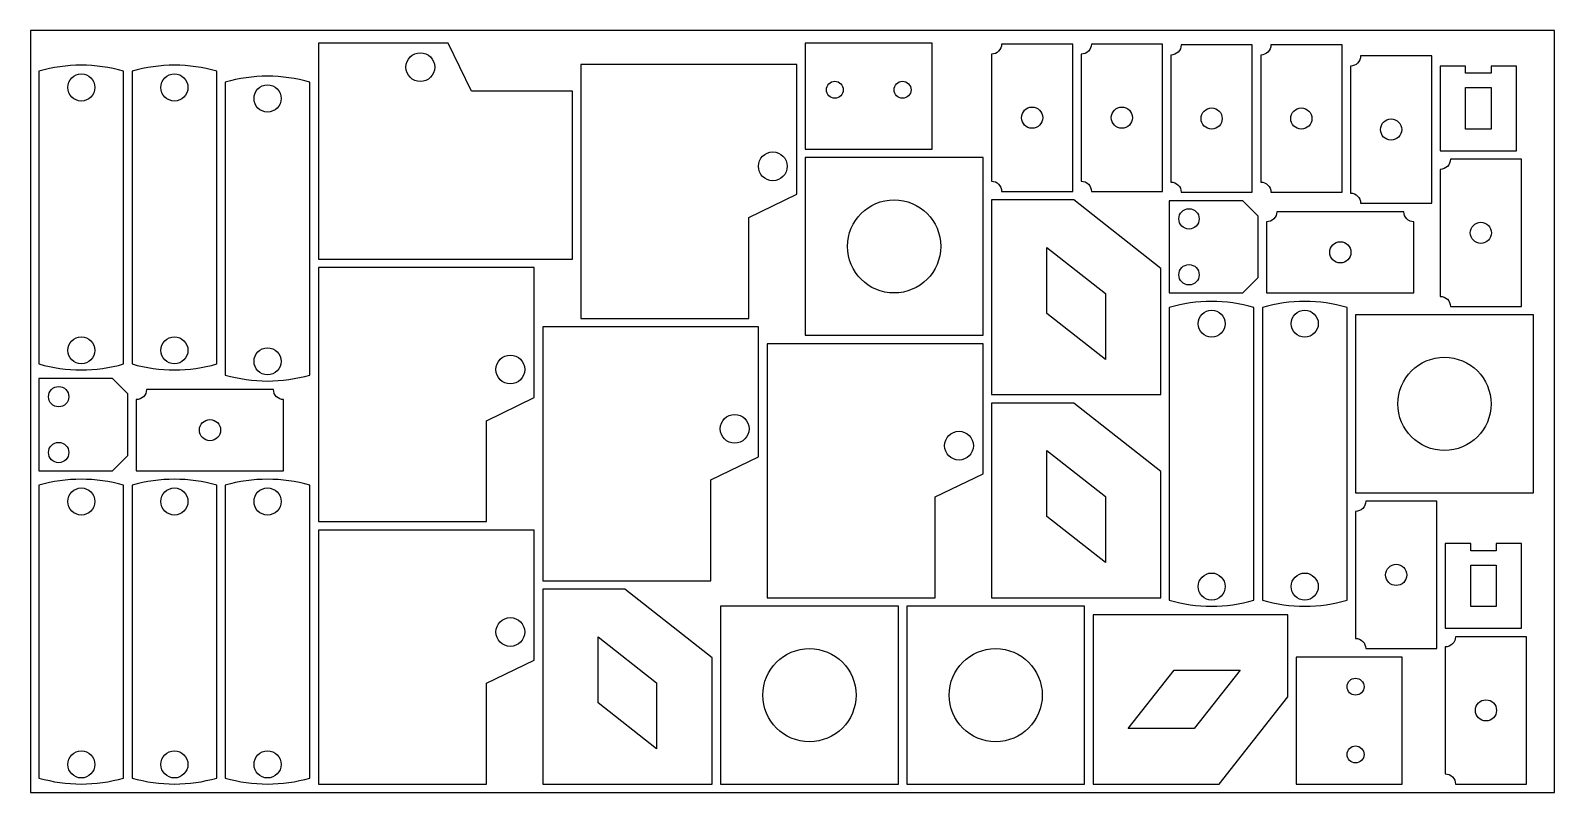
# Model space of a CAD drawing. Header units: metres. Extents: x 0 to 1800, y 0 to 900.
import ezdxf

# ---------------------------------------------------------------- set-up
doc = ezdxf.new("R2010")
doc.units = ezdxf.units.M

msp = doc.modelspace()

# ---------------------------------------------------------------- linework, layer by layer
for points in [[(0, 0), (1800, 0), (1800, 900), (0, 900)], [(340, 630), (640, 630), (640, 828.4), (520.9, 828.4), (493.5, 885), (340, 885)], [(1065, 885), (915, 885), (915, 760), (1065, 760)], [(650, 860), (650, 560), (848.4, 560), (848.4, 679.1), (905, 706.5), (905, 860)], [(1665, 758), (1755, 758), (1755, 858), (1725, 858), (1725, 849.6), (1695, 849.6), (1695, 858), (1665, 858)], [(1695, 832.5), (1725, 832.5), (1725, 783.5), (1695, 783.5)], [(915, 540), (1125, 540), (1125, 750), (915, 750)], [(1135, 470), (1335, 470), (1335, 619), (1232.1, 700), (1135, 700)], [(1345, 699), (1345, 590), (1431.7, 590), (1450, 608.2), (1450, 680.8), (1431.7, 699)], [(1200.5, 643.8), (1269.5, 589.5), (1269.5, 511.5), (1200.5, 565.8)], [(340, 620), (340, 320), (538.4, 320), (538.4, 439.1), (595, 466.5), (595, 620)], [(1565, 354), (1775, 354), (1775, 564), (1565, 564)], [(605, 550), (605, 250), (803.4, 250), (803.4, 369.1), (860, 396.5), (860, 550)], [(870, 530), (870, 230), (1068.4, 230), (1068.4, 349.1), (1125, 376.5), (1125, 530)], [(10, 489), (10, 380), (96.7, 380), (115, 398.2), (115, 470.8), (96.7, 489)], [(1135, 230), (1335, 230), (1335, 379), (1232.1, 460), (1135, 460)], [(1200.5, 403.8), (1269.5, 349.5), (1269.5, 271.5), (1200.5, 325.8)], [(340, 310), (340, 10), (538.4, 10), (538.4, 129.1), (595, 156.5), (595, 310)], [(1671, 194), (1761, 194), (1761, 294), (1731, 294), (1731, 285.6), (1701, 285.6), (1701, 294), (1671, 294)], [(1701, 268.5), (1731, 268.5), (1731, 219.5), (1701, 219.5)], [(605, 10), (805, 10), (805, 159), (702.1, 240), (605, 240)], [(815, 10), (1025, 10), (1025, 220), (815, 220)], [(1035, 10), (1245, 10), (1245, 220), (1035, 220)], [(1255, 210), (1255, 10), (1404, 10), (1485, 112.9), (1485, 210)], [(670.5, 183.8), (739.5, 129.5), (739.5, 51.5), (670.5, 105.8)], [(1428.8, 144.5), (1374.5, 75.5), (1296.5, 75.5), (1350.8, 144.5)], [(1620, 10), (1620, 160), (1495, 160), (1495, 10)]]:
    msp.add_lwpolyline(points, close=True)
for points in [[(1231, 710), (1231, 884), (1147, 884, -0.414214), (1135, 872), (1135, 722, -0.414214), (1147, 710)], [(1337, 710), (1337, 884), (1253, 884, -0.414214), (1241, 872), (1241, 722, -0.414214), (1253, 710)], [(1443, 709), (1443, 883), (1359, 883, -0.414214), (1347, 871), (1347, 721, -0.414214), (1359, 709)], [(1549, 709), (1549, 883), (1465, 883, -0.414214), (1453, 871), (1453, 721, -0.414214), (1465, 709)], [(443.4, 856.7, -1), (477.4, 856.7, -1)], [(1655, 696), (1655, 870), (1571, 870, -0.414214), (1559, 858), (1559, 708, -0.414214), (1571, 696)], [(110, 851.9, 0.141677), (10, 851.9), (10, 506.1, 0.141677), (110, 506.1)], [(60, 848.7, -1), (60, 816.7, -1)], [(220, 851.9, 0.141677), (120, 851.9), (120, 506.1, 0.141677), (220, 506.1)], [(170, 848.7, -1), (170, 816.7, -1)], [(330, 838.9, 0.141677), (230, 838.9), (230, 493.1, 0.141677), (330, 493.1)], [(280, 835.7, -1), (280, 803.7, -1)], [(940, 830, -1), (960, 830, -1)], [(1020, 830, -1), (1040, 830, -1)], [(1170.5, 797, -1), (1195.5, 797, -1)], [(1276.5, 797, -1), (1301.5, 797, -1)], [(1382.5, 796, -1), (1407.5, 796, -1)], [(1488.5, 796, -1), (1513.5, 796, -1)], [(1594.5, 783, -1), (1619.5, 783, -1)], [(876.7, 756.6, -1), (876.7, 722.6, -1)], [(1761, 574), (1761, 748), (1677, 748, -0.414214), (1665, 736), (1665, 586, -0.414214), (1677, 574)], [(965, 645, -1), (1075, 645, -1)], [(1368.3, 689.5, -1), (1368.3, 665.5, -1)], [(1460, 590), (1634, 590), (1634, 674, -0.414214), (1622, 686), (1472, 686, -0.414214), (1460, 674)], [(1700.5, 661, -1), (1725.5, 661, -1)], [(1547, 650.5, -1), (1547, 625.5, -1)], [(1368.3, 623.5, -1), (1368.3, 599.5, -1)], [(1445, 572.9, 0.141677), (1345, 572.9), (1345, 227.1, 0.141677), (1445, 227.1)], [(1555, 572.9, 0.141677), (1455, 572.9), (1455, 227.1, 0.141677), (1555, 227.1)], [(1395, 569.7, -1), (1395, 537.7, -1)], [(1505, 569.7, -1), (1505, 537.7, -1)], [(60, 538.2, -1), (60, 506.2, -1)], [(170, 538.2, -1), (170, 506.2, -1)], [(280, 525.2, -1), (280, 493.2, -1)], [(566.7, 516.6, -1), (566.7, 482.6, -1)], [(1615, 459, -1), (1725, 459, -1)], [(33.3, 479.5, -1), (33.3, 455.5, -1)], [(125, 380), (299, 380), (299, 464, -0.414214), (287, 476), (137, 476, -0.414214), (125, 464)], [(212, 440.5, -1), (212, 415.5, -1)], [(831.7, 446.6, -1), (831.7, 412.6, -1)], [(1096.7, 426.6, -1), (1096.7, 392.6, -1)], [(33.3, 413.5, -1), (33.3, 389.5, -1)], [(110, 362.9, 0.141677), (10, 362.9), (10, 17.1, 0.141677), (110, 17.1)], [(220, 362.9, 0.141677), (120, 362.9), (120, 17.1, 0.141677), (220, 17.1)], [(330, 362.9, 0.141677), (230, 362.9), (230, 17.1, 0.141677), (330, 17.1)], [(60, 359.7, -1), (60, 327.7, -1)], [(170, 359.7, -1), (170, 327.7, -1)], [(280, 359.7, -1), (280, 327.7, -1)], [(1661, 170), (1661, 344), (1577, 344, -0.414214), (1565, 332), (1565, 182, -0.414214), (1577, 170)], [(1395, 259.2, -1), (1395, 227.2, -1)], [(1505, 259.2, -1), (1505, 227.2, -1)], [(1600.5, 257, -1), (1625.5, 257, -1)], [(566.7, 206.6, -1), (566.7, 172.6, -1)], [(1767, 10), (1767, 184), (1683, 184, -0.414214), (1671, 172), (1671, 22, -0.414214), (1683, 10)], [(865, 115, -1), (975, 115, -1)], [(1085, 115, -1), (1195, 115, -1)], [(1565, 135, -1), (1565, 115, -1)], [(1706.5, 97, -1), (1731.5, 97, -1)], [(1565, 55, -1), (1565, 35, -1)], [(60, 49.2, -1), (60, 17.2, -1)], [(170, 49.2, -1), (170, 17.2, -1)], [(280, 49.2, -1), (280, 17.2, -1)]]:
    msp.add_lwpolyline(points, format="xyb", close=True)

doc.saveas('drawing.dxf')
